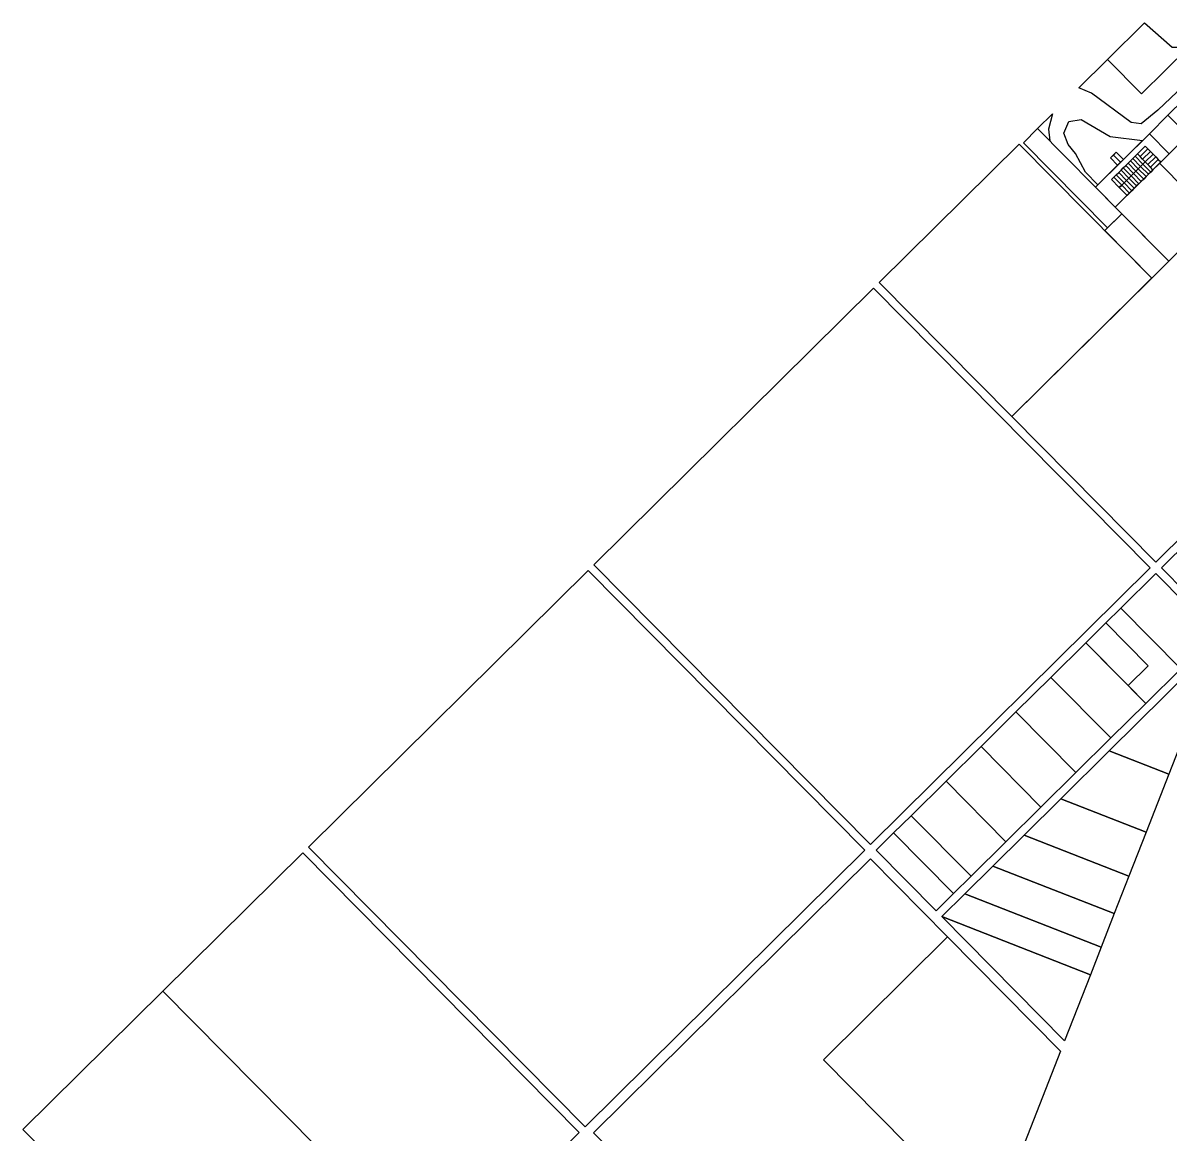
# Model space of a CAD drawing. Header units: metres. Extents: x 5590187 to 5598444, y 6961268 to 6971080.
# Drawn here: x 5590204 to 5593061, y 6965493 to 6968260 of the extents above; entities that cross this region are included whole.
import ezdxf

# ---------------------------------------------------------------- set-up
doc = ezdxf.new("R2010")
doc.units = ezdxf.units.M
doc.layers.add('zz_catastro_fontana', color=7, linetype='Continuous')

msp = doc.modelspace()

# ---------------------------------------------------------------- linework, layer by layer
at = {"layer": 'zz_catastro_fontana'}
for points in [[(5593108.4, 6968200.1), (5592990.3, 6968083.3), (5592905.5, 6968169.1), (5592997.5, 6968260.1), (5593066.9, 6968199.5), (5593108.4, 6968200.1)], [(5592834.4, 6968098.8), (5592905.5, 6968169.1), (5592990.3, 6968083.3), (5593108.4, 6968200.1), (5593128.5, 6968200.3), (5593168, 6968160.3), (5593079, 6968088.2), (5593030.7, 6968042.6), (5592989.3, 6968009.2), (5592964.5, 6968012.5), (5592865.7, 6968085.6), (5592834.4, 6968098.8)], [(5593110.3, 6968055.2), (5593145.4, 6968019.6), (5593105.5, 6967980.2), (5593056.2, 6968030.1), (5593096.1, 6968069.5), (5593177.8, 6968150.4), (5593227.2, 6968100.5), (5593159.6, 6968033.7), (5593124.5, 6968069.2), (5593110.3, 6968055.2)], [(5592768.9, 6968034), (5592758.9, 6967995.3), (5592761.8, 6967966.7), (5592731.6, 6967997.2), (5592768.9, 6968034)], [(5592992.4, 6967967), (5592945.1, 6967920.2), (5592927.5, 6967938), (5592913.3, 6967924), (5592930.9, 6967906.2), (5592881.5, 6967857.3), (5592850.5, 6967888.8), (5592826.1, 6967935.1), (5592807.6, 6967957.8), (5592796.5, 6967985.5), (5592809.4, 6968014.9), (5592840.1, 6968020), (5592912, 6967977.4), (5592992.4, 6967967)], [(5593010, 6967984.4), (5593056.2, 6968030.1), (5593105.5, 6967980.2), (5593059.3, 6967934.5), (5593010, 6967984.4)], [(5592696.1, 6967962), (5592731.6, 6967997.2), (5592941.4, 6967785.1), (5592905.8, 6967749.9), (5592696.1, 6967962)], [(5593059.3, 6967934.5), (5592925, 6967801.7), (5592875.6, 6967851.6), (5593010, 6967984.4), (5593059.3, 6967934.5)], [(5592337.1, 6967614), (5592685.5, 6967958.6), (5593015.8, 6967624.5), (5592667.4, 6967280), (5592337.1, 6967614)], [(5593364.2, 6967969.1), (5593723, 6967606.3), (5593026.1, 6966917.2), (5592667.4, 6967280), (5593364.2, 6967969.1)], [(5592980.1, 6967933.8), (5592999.7, 6967953.2), (5593006.2, 6967946.7), (5592986.6, 6967927.2), (5592980.1, 6967933.8)], [(5592913.3, 6967924), (5592920.4, 6967931), (5592938, 6967913.2), (5592930.9, 6967906.2), (5592913.3, 6967924)], [(5592920.4, 6967931), (5592927.5, 6967938), (5592945.1, 6967920.2), (5592938, 6967913.2), (5592920.4, 6967931)], [(5592968.7, 6967922.5), (5592974.4, 6967928.2), (5592993.8, 6967908.5), (5592988.1, 6967902.9), (5592968.7, 6967922.5)], [(5592974.4, 6967928.2), (5592980.1, 6967933.8), (5592999.5, 6967914.2), (5592993.8, 6967908.5), (5592974.4, 6967928.2)], [(5592986.6, 6967927.2), (5593006.2, 6967946.7), (5593012.7, 6967940.1), (5592993.1, 6967920.7), (5592986.6, 6967927.2)], [(5592993.1, 6967920.7), (5593012.7, 6967940.1), (5593019.1, 6967933.6), (5592999.5, 6967914.2), (5592993.1, 6967920.7)], [(5592999.5, 6967914.2), (5593019.1, 6967933.6), (5593025.6, 6967927), (5593006, 6967907.6), (5592999.5, 6967914.2)], [(5593006, 6967907.6), (5593025.6, 6967927), (5593032.1, 6967920.5), (5593012.5, 6967901.1), (5593006, 6967907.6)], [(5592925, 6967801.7), (5593035.2, 6967910.6), (5593168.7, 6967775.7), (5593058.5, 6967666.7), (5592925, 6967801.7)], [(5592939.3, 6967893.4), (5592945, 6967899.1), (5592964.4, 6967879.4), (5592958.7, 6967873.8), (5592939.3, 6967893.4)], [(5592945, 6967899.1), (5592950.9, 6967904.9), (5592970.3, 6967885.3), (5592964.4, 6967879.4), (5592945, 6967899.1)], [(5592950.9, 6967904.9), (5592956.9, 6967910.8), (5592976.3, 6967891.2), (5592970.3, 6967885.3), (5592950.9, 6967904.9)], [(5592956.9, 6967910.8), (5592962.8, 6967916.7), (5592982.2, 6967897), (5592976.3, 6967891.2), (5592956.9, 6967910.8)], [(5592962.8, 6967916.7), (5592968.7, 6967922.5), (5592988.1, 6967902.9), (5592982.2, 6967897), (5592962.8, 6967916.7)], [(5592976.3, 6967891.2), (5592982.2, 6967897), (5593001.6, 6967877.4), (5592995.7, 6967871.5), (5592976.3, 6967891.2)], [(5592982.2, 6967897), (5592988.1, 6967902.9), (5593007.6, 6967883.3), (5593001.6, 6967877.4), (5592982.2, 6967897)], [(5592988.1, 6967902.9), (5592993.8, 6967908.5), (5593013.2, 6967888.9), (5593007.6, 6967883.3), (5592988.1, 6967902.9)], [(5592993.8, 6967908.5), (5592999.5, 6967914.2), (5593018.9, 6967894.5), (5593013.2, 6967888.9), (5592993.8, 6967908.5)], [(5593012.5, 6967901.1), (5593032.1, 6967920.5), (5593038.6, 6967913.9), (5593018.9, 6967894.5), (5593012.5, 6967901.1)], [(5592915.6, 6967869.9), (5592921.5, 6967875.8), (5592940.9, 6967856.2), (5592935, 6967850.3), (5592915.6, 6967869.9)], [(5592921.5, 6967875.8), (5592927.4, 6967881.7), (5592946.8, 6967862.1), (5592940.9, 6967856.2), (5592921.5, 6967875.8)], [(5592927.4, 6967881.7), (5592933.4, 6967887.6), (5592952.8, 6967867.9), (5592946.8, 6967862.1), (5592927.4, 6967881.7)], [(5592933.4, 6967887.6), (5592939.3, 6967893.4), (5592958.7, 6967873.8), (5592952.8, 6967867.9), (5592933.4, 6967887.6)], [(5592946.8, 6967862.1), (5592952.8, 6967867.9), (5592972.2, 6967848.3), (5592966.2, 6967842.4), (5592946.8, 6967862.1)], [(5592952.8, 6967867.9), (5592958.7, 6967873.8), (5592978.1, 6967854.2), (5592972.2, 6967848.3), (5592952.8, 6967867.9)], [(5592958.7, 6967873.8), (5592964.4, 6967879.4), (5592983.8, 6967859.8), (5592978.1, 6967854.2), (5592958.7, 6967873.8)], [(5592964.4, 6967879.4), (5592970.3, 6967885.3), (5592989.7, 6967865.7), (5592983.8, 6967859.8), (5592964.4, 6967879.4)], [(5592970.3, 6967885.3), (5592976.3, 6967891.2), (5592995.7, 6967871.5), (5592989.7, 6967865.7), (5592970.3, 6967885.3)], [(5592935, 6967850.3), (5592940.9, 6967856.2), (5592960.3, 6967836.6), (5592954.4, 6967830.7), (5592935, 6967850.3)], [(5592940.9, 6967856.2), (5592946.8, 6967862.1), (5592966.2, 6967842.4), (5592960.3, 6967836.6), (5592940.9, 6967856.2)], [(5592898.7, 6967742.9), (5592941.4, 6967785.1), (5593058.5, 6967666.7), (5593015.8, 6967624.5), (5592898.7, 6967742.9)], [(5592322.8, 6967599.9), (5593011.9, 6966903.1), (5592315.1, 6966214), (5591626, 6966910.9), (5592322.8, 6967599.9)], [(5593457.5, 6966626.5), (5593222.2, 6966719), (5593040.2, 6966903), (5593388.6, 6967247.5), (5593733.2, 6966899.1), (5593457.5, 6966626.5)], [(5591611.8, 6966896.8), (5592300.9, 6966200), (5591604.1, 6965510.9), (5590915, 6966207.7), (5591611.8, 6966896.8)], [(5593026, 6966888.9), (5593175.3, 6966738), (5593088.2, 6966651.8), (5592938.9, 6966802.8), (5593026, 6966888.9)], [(5592938.9, 6966802.8), (5593088.2, 6966651.8), (5593001.1, 6966565.7), (5592957.3, 6966610), (5593007, 6966659.2), (5592901.6, 6966765.9), (5592938.9, 6966802.8)], [(5592851.8, 6966716.6), (5592901.6, 6966765.9), (5593007, 6966659.2), (5592957.3, 6966610), (5592851.8, 6966716.6)], [(5593189.3, 6966723.7), (5593058.5, 6966389.4), (5592910, 6966447.5), (5593189.3, 6966723.7)], [(5592851.8, 6966716.6), (5593001.1, 6966565.7), (5592914, 6966479.6), (5592764.7, 6966630.5), (5592851.8, 6966716.6)], [(5592764.7, 6966630.5), (5592914, 6966479.6), (5592826.9, 6966393.4), (5592677.6, 6966544.4), (5592764.7, 6966630.5)], [(5592677.6, 6966544.4), (5592826.9, 6966393.4), (5592739.8, 6966307.3), (5592590.5, 6966458.2), (5592677.6, 6966544.4)], [(5592590.5, 6966458.2), (5592739.8, 6966307.3), (5592652.7, 6966221.1), (5592503.4, 6966372.1), (5592590.5, 6966458.2)], [(5593058.5, 6966389.4), (5593002, 6966245.1), (5592789.4, 6966328.3), (5592910, 6966447.5), (5593058.5, 6966389.4)], [(5592503.4, 6966372.1), (5592652.7, 6966221.1), (5592565.6, 6966135), (5592416.3, 6966286), (5592503.4, 6966372.1)], [(5593002, 6966245.1), (5592959, 6966135.2), (5592697.6, 6966237.5), (5592789.4, 6966328.3), (5593002, 6966245.1)], [(5592416.3, 6966286), (5592565.6, 6966135), (5592522, 6966091.9), (5592372.7, 6966242.9), (5592416.3, 6966286)], [(5592372.7, 6966242.9), (5592522, 6966091.9), (5592478.4, 6966048.9), (5592329.2, 6966199.8), (5592372.7, 6966242.9)], [(5592959, 6966135.2), (5592922.6, 6966042.1), (5592619.8, 6966160.6), (5592697.6, 6966237.5), (5592959, 6966135.2)], [(5590900.8, 6966193.6), (5591589.9, 6965496.8), (5591241.4, 6965152.3), (5590552.4, 6965849.1), (5590900.8, 6966193.6)], [(5592522.6, 6965019.9), (5592307.3, 6964806.9), (5591625.2, 6965496.6), (5592314.9, 6966178.7), (5592507.2, 6965984.2), (5592197.9, 6965678.3), (5592615.9, 6965255.6), (5592522.6, 6965019.9)], [(5592922.6, 6966042.1), (5592889.8, 6965958.3), (5592549.8, 6966091.3), (5592619.8, 6966160.6), (5592922.6, 6966042.1)], [(5592889.8, 6965958.3), (5592863.3, 6965889.5), (5592492.5, 6966034.6), (5592549.8, 6966091.3), (5592889.8, 6965958.3)], [(5592863.3, 6965889.5), (5592798.6, 6965725.2), (5592492.5, 6966034.6), (5592863.3, 6965889.5)], [(5592788.6, 6965699.7), (5592615.2, 6965256.4), (5592197.9, 6965678.3), (5592507.2, 6965984.2), (5592788.6, 6965699.7)], [(5591241.4, 6965152.3), (5590893, 6964807.7), (5590203.9, 6965504.5), (5590552.4, 6965849.1), (5591241.4, 6965152.3)]]:
    msp.add_lwpolyline(points, close=True, dxfattribs=at)

doc.saveas('drawing.dxf')
